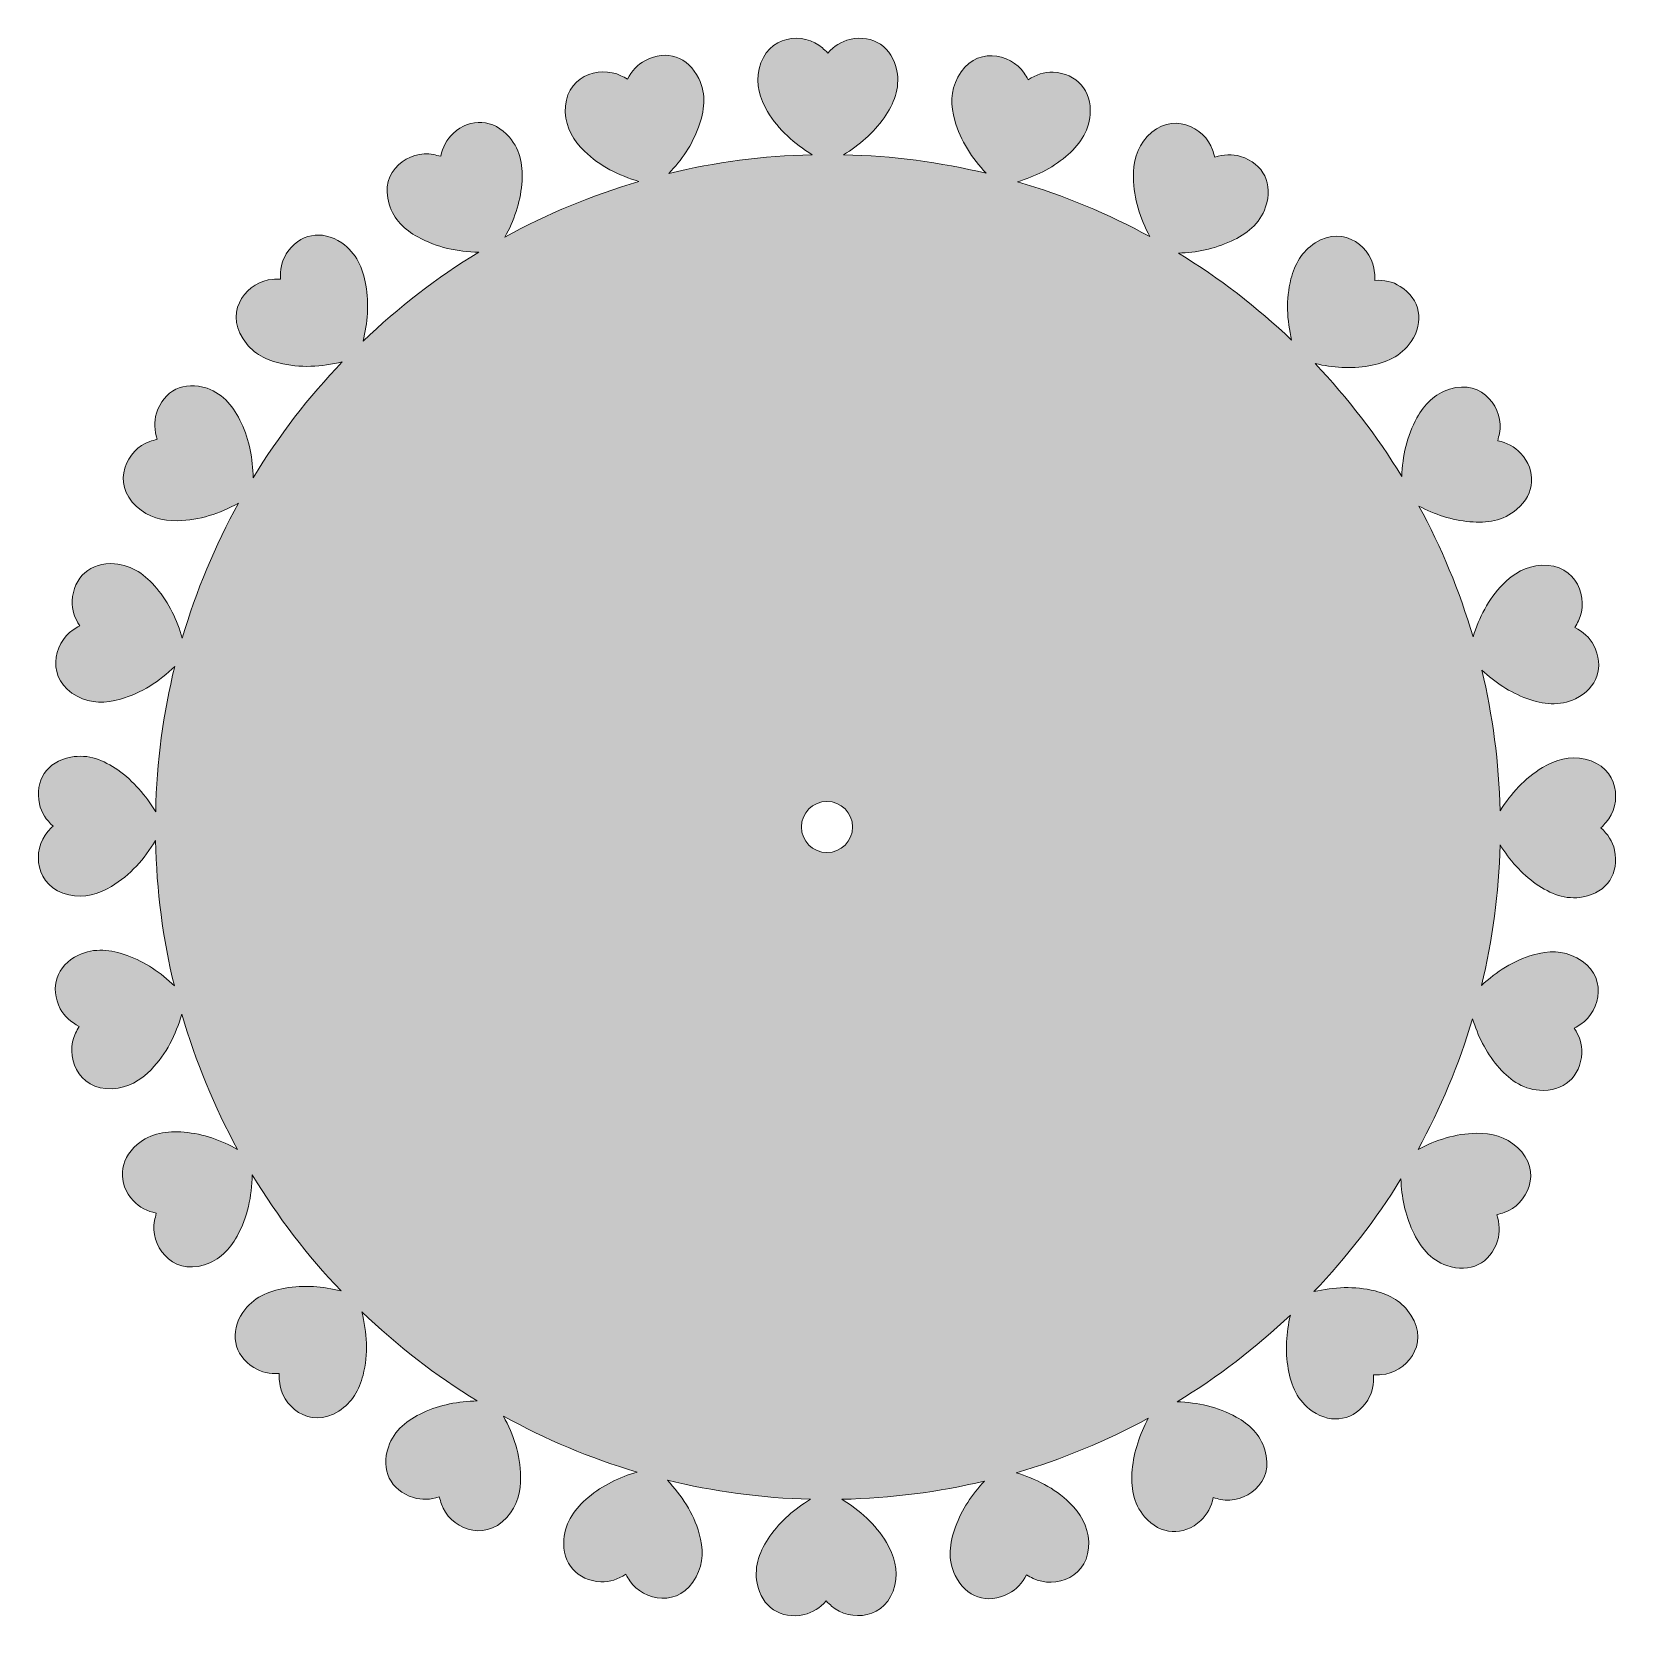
# Model space of a CAD drawing. Extents: x -499 to 2280, y -2495 to 848.
# Drawn here: x -499 to 768, y -420 to 848 of the extents above; entities that cross this region are included whole.
import ezdxf

# ---------------------------------------------------------------- set-up
doc = ezdxf.new("R2010")
doc.units = 0
doc.header["$MEASUREMENT"] = 0
doc.layers.add('Layer 1', color=7, linetype='Continuous', lineweight=0)

msp = doc.modelspace()

# ---------------------------------------------------------------- hatches: boundary and pattern name
at = {"layer": 'Layer 1', "true_color": 0xfe7f6d, "transparency": 33554687}
h = msp.add_hatch(color=11, dxfattribs=at)
h.dxf.hatch_style = 2
edge = h.paths.add_edge_path()
edge.add_spline(control_points=[(134.8, 193.7), (123.5, 193.7), (114.4, 202.8), (114.4, 214.1), (114.4, 225.3), (123.5, 234.5), (134.8, 234.5), (146.1, 234.5), (155.2, 225.3), (155.2, 214.1), (155.2, 202.8), (146.1, 193.7), (134.8, 193.7)], knot_values=[0, 0, 0, 0, 1, 1, 1, 2, 2, 2, 3, 3, 3, 4, 4, 4, 4], degree=3, periodic=0)
edge = h.paths.add_edge_path()
edge.add_spline(control_points=[(699.9, 168.6), (711.1, 160.8), (723.2, 155.7), (737.4, 158.4), (756.2, 162), (766.4, 177.1), (762.3, 195.7), (760.8, 202.7), (756.9, 208.4), (751.4, 213.3), (753.1, 215), (754.4, 216.4), (755.6, 217.8), (768.4, 232.3), (766.4, 262), (738.9, 268.1), (726.5, 270.8), (715.4, 267.7), (705, 261.4), (690.5, 252.8), (679.8, 240.7), (671.1, 226.9), (670.2, 265.4), (665.2, 302.9), (656.6, 339), (667.1, 329.3), (678.7, 321.4), (692.5, 316.4), (705.3, 311.8), (718.3, 310), (731.3, 316.3), (748.5, 324.6), (754.5, 341.9), (745.7, 358.8), (742.4, 365.1), (737.2, 369.7), (730.6, 372.9), (731.7, 375), (732.6, 376.6), (733.5, 378.3), (742.1, 395.6), (732.5, 423.9), (704.3, 422.6), (691.7, 422), (681.8, 416.1), (673.3, 407.4), (661.6, 395.3), (654.4, 381), (649.6, 365.5), (638.8, 402), (624.3, 437), (606.4, 469.8), (619, 463.2), (632.4, 458.5), (647, 457.3), (660.5, 456.1), (673.5, 457.7), (684.5, 467.2), (699, 479.6), (700.3, 497.9), (687.4, 511.9), (682.6, 517.2), (676.4, 520.3), (669.2, 521.7), (669.7, 524), (670.2, 525.8), (670.6, 527.6), (674.4, 546.6), (657.8, 571.4), (630.9, 562.9), (618.9, 559.1), (610.8, 550.8), (604.9, 540.2), (596.7, 525.4), (593.4, 509.6), (592.8, 493.3), (573, 525.7), (549.8, 555.9), (523.7, 583.3), (537.8, 580), (552, 578.9), (566.6, 581.5), (580, 583.9), (592.1, 588.9), (600.2, 600.8), (611, 616.6), (607.5, 634.6), (591.5, 644.8), (585.5, 648.7), (578.7, 650), (571.4, 649.6), (571.3, 651.9), (571.3, 653.8), (571.1, 655.6), (569.9, 675), (547.5, 694.6), (523.7, 679.4), (513.1, 672.6), (507.5, 662.5), (504.5, 650.7), (500.3, 634.2), (501.3, 618), (505, 602), (477.5, 628.2), (447.3, 651.4), (414.8, 671.3), (429.2, 671.8), (443.3, 674.5), (456.7, 680.8), (469.1, 686.5), (479.5, 694.5), (484.3, 708.1), (490.6, 726.1), (482.6, 742.6), (464.4, 748.3), (457.6, 750.5), (450.7, 750), (443.8, 747.7), (443.1, 750), (442.6, 751.8), (442, 753.5), (435.8, 771.9), (409.1, 785), (390, 764.2), (381.5, 754.9), (378.7, 743.7), (378.9, 731.5), (379.1, 714.5), (384.3, 699.1), (392, 684.5), (358.9, 702.6), (323.6, 717.3), (286.7, 728.2), (300.6, 732.4), (313.6, 738.6), (325, 748.2), (335.4, 757), (343.4, 767.3), (344.5, 781.7), (345.9, 800.8), (333.9, 814.6), (314.9, 815.4), (307.8, 815.8), (301.2, 813.5), (295.1, 809.5), (293.9, 811.5), (292.9, 813.1), (291.9, 814.6), (281.2, 830.8), (251.9, 836.6), (239, 811.5), (233.1, 800.3), (233.3, 788.8), (236.6, 777.1), (241.3, 760.6), (250.4, 747), (261.7, 734.9), (225.1, 743.7), (187.1, 748.8), (148, 749.7), (160.5, 757.4), (171.6, 766.9), (180.3, 779.2), (188.1, 790.4), (193.1, 802.5), (190.5, 816.6), (186.9, 835.4), (171.7, 845.7), (153.1, 841.6), (146.2, 840), (140.4, 836.2), (135.5, 830.7), (133.8, 832.3), (132.5, 833.6), (131.1, 834.8), (116.6, 847.7), (86.8, 845.7), (80.8, 818.1), (78.1, 805.8), (81.2, 794.7), (87.4, 784.2), (96.3, 769.4), (108.8, 758.5), (123, 749.7), (83.8, 748.8), (45.6, 743.7), (8.8, 734.8), (19, 745.5), (27.3, 757.5), (32.4, 771.7), (37.1, 784.5), (38.9, 797.5), (32.6, 810.5), (24.3, 827.7), (7, 833.7), (-9.9, 824.9), (-16.2, 821.6), (-20.8, 816.4), (-24.1, 809.9), (-26.2, 811), (-27.8, 811.9), (-29.4, 812.7), (-46.8, 821.3), (-75, 811.8), (-73.7, 783.5), (-73.2, 770.9), (-67.2, 761), (-58.5, 752.6), (-46.1, 740.5), (-31.2, 733.2), (-15.1, 728.4), (-52.5, 717.4), (-88.3, 702.5), (-121.8, 684.1), (-114.7, 697.2), (-109.7, 711.1), (-108.4, 726.2), (-107.2, 739.8), (-108.9, 752.8), (-118.3, 763.7), (-130.8, 778.2), (-149.1, 779.5), (-163.1, 766.7), (-168.3, 761.8), (-171.4, 755.6), (-172.9, 748.5), (-175.2, 749), (-177, 749.5), (-178.8, 749.8), (-197.8, 753.7), (-222.6, 737.1), (-214, 710.2), (-210.2, 698.1), (-201.9, 690.1), (-191.3, 684.2), (-176, 675.7), (-159.6, 672.5), (-142.7, 672), (-176, 651.8), (-206.9, 628), (-234.8, 601.2), (-231.3, 615.8), (-230, 630.7), (-232.7, 645.8), (-235.1, 659.3), (-240, 671.4), (-251.9, 679.5), (-267.7, 690.3), (-285.7, 686.8), (-296, 670.7), (-299.8, 664.7), (-301.1, 657.9), (-300.7, 650.6), (-303.1, 650.5), (-304.9, 650.5), (-306.8, 650.4), (-326.1, 649.2), (-345.7, 626.8), (-330.5, 603), (-323.7, 592.3), (-313.7, 586.7), (-301.9, 583.8), (-284.8, 579.5), (-268, 580.7), (-251.4, 584.7), (-278.3, 556.6), (-302.1, 525.7), (-322.4, 492.3), (-322.8, 507.4), (-325.4, 522.1), (-331.9, 536), (-337.7, 548.4), (-345.6, 558.8), (-359.2, 563.6), (-377.3, 569.9), (-393.8, 561.8), (-399.5, 543.7), (-401.6, 536.9), (-401.2, 530), (-398.8, 523), (-401.1, 522.3), (-402.9, 521.8), (-404.7, 521.3), (-423, 515.1), (-436.2, 488.3), (-415.3, 469.3), (-406, 460.8), (-394.8, 458), (-382.7, 458.1), (-365, 458.4), (-349.1, 463.9), (-334.2, 472.1), (-352.8, 438.3), (-367.8, 402.2), (-378.9, 364.5), (-383.1, 378.9), (-389.4, 392.5), (-399.3, 404.2), (-408.1, 414.7), (-418.5, 422.7), (-432.8, 423.8), (-451.9, 425.2), (-465.8, 413.2), (-466.6, 394.2), (-466.9, 387), (-464.7, 380.5), (-460.6, 374.4), (-462.6, 373.1), (-464.2, 372.2), (-465.8, 371.2), (-481.9, 360.5), (-487.7, 331.2), (-462.7, 318.2), (-451.4, 312.4), (-439.9, 312.6), (-428.2, 315.9), (-411.2, 320.7), (-397.3, 330.2), (-384.9, 342), (-394, 304.7), (-399.3, 266), (-400.1, 226.2), (-408, 239.1), (-417.6, 250.6), (-430.3, 259.5), (-441.5, 267.3), (-453.6, 272.4), (-467.8, 269.7), (-486.6, 266.2), (-496.8, 251), (-492.7, 232.4), (-491.2, 225.4), (-487.3, 219.7), (-481.8, 214.8), (-483.5, 213.1), (-484.8, 211.8), (-486, 210.4), (-498.8, 195.8), (-496.8, 166.1), (-469.3, 160), (-456.9, 157.3), (-445.8, 160.5), (-435.4, 166.7), (-420.2, 175.8), (-409.1, 188.6), (-400.2, 203.3), (-399.4, 163.5), (-394.3, 124.7), (-385.2, 87.5), (-396.1, 97.9), (-408.4, 106.5), (-422.9, 111.7), (-435.7, 116.3), (-448.7, 118.1), (-461.7, 111.9), (-478.9, 103.6), (-484.9, 86.2), (-476.1, 69.3), (-472.8, 63), (-467.6, 58.5), (-461, 55.2), (-462.1, 53.1), (-463, 51.5), (-463.9, 49.8), (-472.5, 32.5), (-462.9, 4.3), (-434.7, 5.5), (-422.1, 6.1), (-412.2, 12), (-403.7, 20.7), (-391.4, 33.4), (-384.1, 48.5), (-379.3, 64.9), (-368.3, 27.1), (-353.4, -8.9), (-334.8, -42.8), (-348, -35.5), (-362, -30.5), (-377.4, -29.1), (-390.9, -28), (-403.9, -29.6), (-414.9, -39), (-429.4, -51.5), (-430.7, -69.8), (-417.8, -83.8), (-413, -89.1), (-406.8, -92.1), (-399.6, -93.6), (-400.1, -95.9), (-400.6, -97.7), (-401, -99.5), (-404.8, -118.5), (-388.2, -143.3), (-361.3, -134.8), (-349.3, -130.9), (-341.2, -122.7), (-335.3, -112), (-326.7, -96.7), (-323.6, -80.1), (-323.1, -63.1), (-302.9, -96.5), (-279.2, -127.5), (-252.4, -155.6), (-267, -152), (-281.8, -150.7), (-297, -153.4), (-310.4, -155.8), (-322.5, -160.8), (-330.6, -172.7), (-341.4, -188.5), (-337.9, -206.5), (-321.9, -216.7), (-315.9, -220.5), (-309.1, -221.9), (-301.8, -221.4), (-301.7, -223.8), (-301.7, -225.7), (-301.5, -227.5), (-300.3, -246.8), (-277.9, -266.5), (-254.1, -251.3), (-243.5, -244.5), (-237.9, -234.4), (-234.9, -222.6), (-230.6, -205.5), (-231.8, -188.8), (-235.8, -172.2), (-207.9, -199), (-177.1, -222.9), (-143.9, -243.2), (-158.8, -243.6), (-173.3, -246.2), (-187.1, -252.6), (-199.5, -258.4), (-209.9, -266.3), (-214.7, -280), (-221, -298), (-213, -314.5), (-194.8, -320.2), (-188, -322.4), (-181.1, -321.9), (-174.2, -319.6), (-173.5, -321.9), (-173, -323.6), (-172.4, -325.4), (-166.2, -343.8), (-139.5, -356.9), (-120.4, -336.1), (-111.9, -326.7), (-109.1, -315.6), (-109.3, -303.4), (-109.5, -286), (-114.9, -270.2), (-123, -255.4), (-89.5, -273.8), (-53.8, -288.8), (-16.5, -299.9), (-30.6, -304.1), (-43.8, -310.3), (-55.4, -320.1), (-65.8, -328.8), (-73.8, -339.2), (-74.9, -353.6), (-76.3, -372.7), (-64.3, -386.5), (-45.3, -387.3), (-38.2, -387.6), (-31.6, -385.4), (-25.5, -381.4), (-24.3, -383.4), (-23.3, -385), (-22.3, -386.5), (-11.6, -402.7), (17.7, -408.5), (30.6, -383.4), (36.5, -372.2), (36.3, -360.7), (33, -349), (28.2, -332.3), (19, -318.6), (7.6, -306.4), (44.2, -315.3), (82.4, -320.6), (121.6, -321.6), (109.1, -329.3), (98, -338.7), (89.3, -351.1), (81.5, -362.3), (76.5, -374.3), (79.1, -388.5), (82.7, -407.3), (97.9, -417.6), (116.5, -413.5), (123.4, -411.9), (129.2, -408.1), (134.1, -402.6), (135.8, -404.2), (137.1, -405.5), (138.5, -406.7), (153, -419.5), (182.8, -417.6), (188.8, -390), (191.5, -377.7), (188.4, -366.6), (182.2, -356.1), (173.3, -341.3), (160.9, -330.4), (146.7, -321.6), (185.7, -320.8), (223.8, -315.8), (260.3, -307.1), (250.4, -317.7), (242.2, -329.6), (237.2, -343.6), (232.5, -356.4), (230.7, -369.4), (237, -382.4), (245.3, -399.6), (262.6, -405.6), (279.5, -396.8), (285.8, -393.5), (290.4, -388.3), (293.7, -381.8), (295.8, -382.9), (297.4, -383.8), (299, -384.6), (316.4, -393.2), (344.6, -383.6), (343.3, -355.4), (342.8, -342.8), (336.8, -332.9), (328.1, -324.4), (315.8, -312.5), (301.2, -305.3), (285.4, -300.5), (322.4, -289.7), (357.6, -275.1), (390.8, -257.1), (384, -269.8), (379.3, -283.4), (378, -298.1), (376.8, -311.7), (378.5, -324.7), (387.9, -335.6), (400.4, -350.1), (418.7, -351.4), (432.7, -338.5), (437.9, -333.7), (441, -327.5), (442.5, -320.3), (444.8, -320.9), (446.6, -321.3), (448.4, -321.7), (467.4, -325.5), (492.2, -309), (483.6, -282.1), (479.8, -270), (471.5, -262), (460.9, -256.1), (446, -247.8), (430.1, -244.5), (413.7, -243.9), (446.2, -224.1), (476.5, -200.9), (504, -174.8), (500.8, -188.9), (499.7, -203.2), (502.3, -217.7), (504.7, -231.1), (509.6, -243.3), (521.5, -251.4), (537.3, -262.2), (555.3, -258.7), (565.6, -242.6), (569.4, -236.6), (570.7, -229.8), (570.3, -222.5), (572.7, -222.4), (574.5, -222.4), (576.4, -222.3), (595.7, -221.1), (615.3, -198.7), (600.1, -174.9), (593.3, -164.2), (583.3, -158.6), (571.5, -155.6), (555, -151.5), (538.8, -152.5), (522.8, -156.1), (548.9, -128.8), (572.2, -98.7), (592.1, -66.4), (592.6, -80.7), (595.3, -94.6), (601.5, -107.9), (607.3, -120.2), (615.2, -130.7), (628.8, -135.4), (646.9, -141.7), (663.4, -133.7), (669.1, -115.6), (671.2, -108.8), (670.8, -101.9), (668.4, -94.9), (670.7, -94.2), (672.5, -93.7), (674.3, -93.1), (692.6, -87), (705.8, -60.2), (684.9, -41.2), (675.6, -32.7), (664.4, -29.8), (652.3, -30), (635.4, -30.3), (620.1, -35.3), (605.7, -42.9), (623.7, -10.1), (638.3, 24.8), (649.2, 61.3), (653.4, 47.7), (659.5, 35), (668.9, 23.9), (677.7, 13.4), (688.1, 5.4), (702.4, 4.3), (721.5, 2.9), (735.4, 14.9), (736.2, 33.9), (736.5, 41.1), (734.3, 47.6), (730.2, 53.7), (732.2, 55), (733.8, 55.9), (735.4, 57), (751.5, 67.7), (757.3, 96.9), (732.3, 109.9), (721, 115.7), (709.5, 115.6), (697.8, 112.2), (681.6, 107.6), (668.2, 98.8), (656.3, 87.8), (665, 123.9), (670.1, 161.3), (671.1, 199.8), (678.7, 187.7), (687.9, 177), (699.9, 168.6)], knot_values=[0, 0, 0, 0, 1, 1, 1, 2, 2, 2, 3, 3, 3, 4, 4, 4, 5, 5, 5, 6, 6, 6, 7, 7, 7, 8, 8, 8, 9, 9, 9, 10, 10, 10, 11, 11, 11, 12, 12, 12, 13, 13, 13, 14, 14, 14, 15, 15, 15, 16, 16, 16, 17, 17, 17, 18, 18, 18, 19, 19, 19, 20, 20, 20, 21, 21, 21, 22, 22, 22, 23, 23, 23, 24, 24, 24, 25, 25, 25, 26, 26, 26, 27, 27, 27, 28, 28, 28, 29, 29, 29, 30, 30, 30, 31, 31, 31, 32, 32, 32, 33, 33, 33, 34, 34, 34, 35, 35, 35, 36, 36, 36, 37, 37, 37, 38, 38, 38, 39, 39, 39, 40, 40, 40, 41, 41, 41, 42, 42, 42, 43, 43, 43, 44, 44, 44, 45, 45, 45, 46, 46, 46, 47, 47, 47, 48, 48, 48, 49, 49, 49, 50, 50, 50, 51, 51, 51, 52, 52, 52, 53, 53, 53, 54, 54, 54, 55, 55, 55, 56, 56, 56, 57, 57, 57, 58, 58, 58, 59, 59, 59, 60, 60, 60, 61, 61, 61, 62, 62, 62, 63, 63, 63, 64, 64, 64, 65, 65, 65, 66, 66, 66, 67, 67, 67, 68, 68, 68, 69, 69, 69, 70, 70, 70, 71, 71, 71, 72, 72, 72, 73, 73, 73, 74, 74, 74, 75, 75, 75, 76, 76, 76, 77, 77, 77, 78, 78, 78, 79, 79, 79, 80, 80, 80, 81, 81, 81, 82, 82, 82, 83, 83, 83, 84, 84, 84, 85, 85, 85, 86, 86, 86, 87, 87, 87, 88, 88, 88, 89, 89, 89, 90, 90, 90, 91, 91, 91, 92, 92, 92, 93, 93, 93, 94, 94, 94, 95, 95, 95, 96, 96, 96, 97, 97, 97, 98, 98, 98, 99, 99, 99, 100, 100, 100, 101, 101, 101, 102, 102, 102, 103, 103, 103, 104, 104, 104, 105, 105, 105, 106, 106, 106, 107, 107, 107, 108, 108, 108, 109, 109, 109, 110, 110, 110, 111, 111, 111, 112, 112, 112, 113, 113, 113, 114, 114, 114, 115, 115, 115, 116, 116, 116, 117, 117, 117, 118, 118, 118, 119, 119, 119, 120, 120, 120, 121, 121, 121, 122, 122, 122, 123, 123, 123, 124, 124, 124, 125, 125, 125, 126, 126, 126, 127, 127, 127, 128, 128, 128, 129, 129, 129, 130, 130, 130, 131, 131, 131, 132, 132, 132, 133, 133, 133, 134, 134, 134, 135, 135, 135, 136, 136, 136, 137, 137, 137, 138, 138, 138, 139, 139, 139, 140, 140, 140, 141, 141, 141, 142, 142, 142, 143, 143, 143, 144, 144, 144, 145, 145, 145, 146, 146, 146, 147, 147, 147, 148, 148, 148, 149, 149, 149, 150, 150, 150, 151, 151, 151, 152, 152, 152, 153, 153, 153, 154, 154, 154, 155, 155, 155, 156, 156, 156, 157, 157, 157, 158, 158, 158, 159, 159, 159, 160, 160, 160, 161, 161, 161, 162, 162, 162, 163, 163, 163, 164, 164, 164, 165, 165, 165, 166, 166, 166, 167, 167, 167, 168, 168, 168, 169, 169, 169, 170, 170, 170, 171, 171, 171, 172, 172, 172, 173, 173, 173, 174, 174, 174, 175, 175, 175, 176, 176, 176, 177, 177, 177, 178, 178, 178, 179, 179, 179, 180, 180, 180, 181, 181, 181, 182, 182, 182, 183, 183, 183, 184, 184, 184, 185, 185, 185, 186, 186, 186, 187, 187, 187, 188, 188, 188, 189, 189, 189, 190, 190, 190, 191, 191, 191, 192, 192, 192, 193, 193, 193, 194, 194, 194, 195, 195, 195, 196, 196, 196, 197, 197, 197, 198, 198, 198, 199, 199, 199, 200, 200, 200, 201, 201, 201, 202, 202, 202, 203, 203, 203, 204, 204, 204, 205, 205, 205, 206, 206, 206, 207, 207, 207, 208, 208, 208, 209, 209, 209, 210, 210, 210, 211, 211, 211, 212, 212, 212, 213, 213, 213, 214, 214, 214, 215, 215, 215, 216, 216, 216, 216], degree=3, periodic=0)

# ---------------------------------------------------------------- linework, layer by layer
at = {"layer": 'Layer 1'}
for points, knots in [([(699.9, 168.6), (711.1, 160.8), (723.2, 155.7), (737.4, 158.4), (756.2, 162), (766.4, 177.1), (762.3, 195.7), (760.8, 202.7), (756.9, 208.4), (751.4, 213.3), (753.1, 215), (754.4, 216.4), (755.6, 217.8), (768.4, 232.3), (766.4, 262), (738.9, 268.1), (726.5, 270.8), (715.4, 267.7), (705, 261.4), (690.5, 252.8), (679.8, 240.7), (671.1, 226.9), (670.2, 265.4), (665.2, 302.9), (656.6, 339), (667.1, 329.3), (678.7, 321.4), (692.5, 316.4), (705.3, 311.8), (718.3, 310), (731.3, 316.3), (748.5, 324.6), (754.5, 341.9), (745.7, 358.8), (742.4, 365.1), (737.2, 369.7), (730.6, 372.9), (731.7, 375), (732.6, 376.6), (733.5, 378.3), (742.1, 395.6), (732.5, 423.9), (704.3, 422.6), (691.7, 422), (681.8, 416.1), (673.3, 407.4), (661.6, 395.3), (654.4, 381), (649.6, 365.5), (638.8, 402), (624.3, 437), (606.4, 469.8), (619, 463.2), (632.4, 458.5), (647, 457.3), (660.5, 456.1), (673.5, 457.7), (684.5, 467.2), (699, 479.6), (700.3, 497.9), (687.4, 511.9), (682.6, 517.2), (676.4, 520.3), (669.2, 521.7), (669.7, 524), (670.2, 525.8), (670.6, 527.6), (674.4, 546.6), (657.8, 571.4), (630.9, 562.9), (618.9, 559.1), (610.8, 550.8), (604.9, 540.2), (596.7, 525.4), (593.4, 509.6), (592.8, 493.3), (573, 525.7), (549.8, 555.9), (523.7, 583.3), (537.8, 580), (552, 578.9), (566.6, 581.5), (580, 583.9), (592.1, 588.9), (600.2, 600.8), (611, 616.6), (607.5, 634.6), (591.5, 644.8), (585.5, 648.7), (578.7, 650), (571.4, 649.6), (571.3, 651.9), (571.3, 653.8), (571.1, 655.6), (569.9, 675), (547.5, 694.6), (523.7, 679.4), (513.1, 672.6), (507.5, 662.5), (504.5, 650.7), (500.3, 634.2), (501.3, 618), (505, 602), (477.5, 628.2), (447.3, 651.4), (414.8, 671.3), (429.2, 671.8), (443.3, 674.5), (456.7, 680.8), (469.1, 686.5), (479.5, 694.5), (484.3, 708.1), (490.6, 726.1), (482.6, 742.6), (464.4, 748.3), (457.6, 750.5), (450.7, 750), (443.8, 747.7), (443.1, 750), (442.6, 751.8), (442, 753.5), (435.8, 771.9), (409.1, 785), (390, 764.2), (381.5, 754.9), (378.7, 743.7), (378.9, 731.5), (379.1, 714.5), (384.3, 699.1), (392, 684.5), (358.9, 702.6), (323.6, 717.3), (286.7, 728.2), (300.6, 732.4), (313.6, 738.6), (325, 748.2), (335.4, 757), (343.4, 767.3), (344.5, 781.7), (345.9, 800.8), (333.9, 814.6), (314.9, 815.4), (307.8, 815.8), (301.2, 813.5), (295.1, 809.5), (293.9, 811.5), (292.9, 813.1), (291.9, 814.6), (281.2, 830.8), (251.9, 836.6), (239, 811.5), (233.1, 800.3), (233.3, 788.8), (236.6, 777.1), (241.3, 760.6), (250.4, 747), (261.7, 734.9), (225.1, 743.7), (187.1, 748.8), (148, 749.7), (160.5, 757.4), (171.6, 766.9), (180.3, 779.2), (188.1, 790.4), (193.1, 802.5), (190.5, 816.6), (186.9, 835.4), (171.7, 845.7), (153.1, 841.6), (146.2, 840), (140.4, 836.2), (135.5, 830.7), (133.8, 832.3), (132.5, 833.6), (131.1, 834.8), (116.6, 847.7), (86.8, 845.7), (80.8, 818.1), (78.1, 805.8), (81.2, 794.7), (87.4, 784.2), (96.3, 769.4), (108.8, 758.5), (123, 749.7), (83.8, 748.8), (45.6, 743.7), (8.8, 734.8), (19, 745.5), (27.3, 757.5), (32.4, 771.7), (37.1, 784.5), (38.9, 797.5), (32.6, 810.5), (24.3, 827.7), (7, 833.7), (-9.9, 824.9), (-16.2, 821.6), (-20.8, 816.4), (-24.1, 809.9), (-26.2, 811), (-27.8, 811.9), (-29.4, 812.7), (-46.8, 821.3), (-75, 811.8), (-73.7, 783.5), (-73.2, 770.9), (-67.2, 761), (-58.5, 752.6), (-46.1, 740.5), (-31.2, 733.2), (-15.1, 728.4), (-52.5, 717.4), (-88.3, 702.5), (-121.8, 684.1), (-114.7, 697.2), (-109.7, 711.1), (-108.4, 726.2), (-107.2, 739.8), (-108.9, 752.8), (-118.3, 763.7), (-130.8, 778.2), (-149.1, 779.5), (-163.1, 766.7), (-168.3, 761.8), (-171.4, 755.6), (-172.9, 748.5), (-175.2, 749), (-177, 749.5), (-178.8, 749.8), (-197.8, 753.7), (-222.6, 737.1), (-214, 710.2), (-210.2, 698.1), (-201.9, 690.1), (-191.3, 684.2), (-176, 675.7), (-159.6, 672.5), (-142.7, 672), (-176, 651.8), (-206.9, 628), (-234.8, 601.2), (-231.3, 615.8), (-230, 630.7), (-232.7, 645.8), (-235.1, 659.3), (-240, 671.4), (-251.9, 679.5), (-267.7, 690.3), (-285.7, 686.8), (-296, 670.7), (-299.8, 664.7), (-301.1, 657.9), (-300.7, 650.6), (-303.1, 650.5), (-304.9, 650.5), (-306.8, 650.4), (-326.1, 649.2), (-345.7, 626.8), (-330.5, 603), (-323.7, 592.3), (-313.7, 586.7), (-301.9, 583.8), (-284.8, 579.5), (-268, 580.7), (-251.4, 584.7), (-278.3, 556.6), (-302.1, 525.7), (-322.4, 492.3), (-322.8, 507.4), (-325.4, 522.1), (-331.9, 536), (-337.7, 548.4), (-345.6, 558.8), (-359.2, 563.6), (-377.3, 569.9), (-393.8, 561.8), (-399.5, 543.7), (-401.6, 536.9), (-401.2, 530), (-398.8, 523), (-401.1, 522.3), (-402.9, 521.8), (-404.7, 521.3), (-423, 515.1), (-436.2, 488.3), (-415.3, 469.3), (-406, 460.8), (-394.8, 458), (-382.7, 458.1), (-365, 458.4), (-349.1, 463.9), (-334.2, 472.1), (-352.8, 438.3), (-367.8, 402.2), (-378.9, 364.5), (-383.1, 378.9), (-389.4, 392.5), (-399.3, 404.2), (-408.1, 414.7), (-418.5, 422.7), (-432.8, 423.8), (-451.9, 425.2), (-465.8, 413.2), (-466.6, 394.2), (-466.9, 387), (-464.7, 380.5), (-460.6, 374.4), (-462.6, 373.1), (-464.2, 372.2), (-465.8, 371.2), (-481.9, 360.5), (-487.7, 331.2), (-462.7, 318.2), (-451.4, 312.4), (-439.9, 312.6), (-428.2, 315.9), (-411.2, 320.7), (-397.3, 330.2), (-384.9, 342), (-394, 304.7), (-399.3, 266), (-400.1, 226.2), (-408, 239.1), (-417.6, 250.6), (-430.3, 259.5), (-441.5, 267.3), (-453.6, 272.4), (-467.8, 269.7), (-486.6, 266.2), (-496.8, 251), (-492.7, 232.4), (-491.2, 225.4), (-487.3, 219.7), (-481.8, 214.8), (-483.5, 213.1), (-484.8, 211.8), (-486, 210.4), (-498.8, 195.8), (-496.8, 166.1), (-469.3, 160), (-456.9, 157.3), (-445.8, 160.5), (-435.4, 166.7), (-420.2, 175.8), (-409.1, 188.6), (-400.2, 203.3), (-399.4, 163.5), (-394.3, 124.7), (-385.2, 87.5), (-396.1, 97.9), (-408.4, 106.5), (-422.9, 111.7), (-435.7, 116.3), (-448.7, 118.1), (-461.7, 111.9), (-478.9, 103.6), (-484.9, 86.2), (-476.1, 69.3), (-472.8, 63), (-467.6, 58.5), (-461, 55.2), (-462.1, 53.1), (-463, 51.5), (-463.9, 49.8), (-472.5, 32.5), (-462.9, 4.3), (-434.7, 5.5), (-422.1, 6.1), (-412.2, 12), (-403.7, 20.7), (-391.4, 33.4), (-384.1, 48.5), (-379.3, 64.9), (-368.3, 27.1), (-353.4, -8.9), (-334.8, -42.8), (-348, -35.5), (-362, -30.5), (-377.4, -29.1), (-390.9, -28), (-403.9, -29.6), (-414.9, -39), (-429.4, -51.5), (-430.7, -69.8), (-417.8, -83.8), (-413, -89.1), (-406.8, -92.1), (-399.6, -93.6), (-400.1, -95.9), (-400.6, -97.7), (-401, -99.5), (-404.8, -118.5), (-388.2, -143.3), (-361.3, -134.8), (-349.3, -130.9), (-341.2, -122.7), (-335.3, -112), (-326.7, -96.7), (-323.6, -80.1), (-323.1, -63.1), (-302.9, -96.5), (-279.2, -127.5), (-252.4, -155.6), (-267, -152), (-281.8, -150.7), (-297, -153.4), (-310.4, -155.8), (-322.5, -160.8), (-330.6, -172.7), (-341.4, -188.5), (-337.9, -206.5), (-321.9, -216.7), (-315.9, -220.5), (-309.1, -221.9), (-301.8, -221.4), (-301.7, -223.8), (-301.7, -225.7), (-301.5, -227.5), (-300.3, -246.8), (-277.9, -266.5), (-254.1, -251.3), (-243.5, -244.5), (-237.9, -234.4), (-234.9, -222.6), (-230.6, -205.5), (-231.8, -188.8), (-235.8, -172.2), (-207.9, -199), (-177.1, -222.9), (-143.9, -243.2), (-158.8, -243.6), (-173.3, -246.2), (-187.1, -252.6), (-199.5, -258.4), (-209.9, -266.3), (-214.7, -280), (-221, -298), (-213, -314.5), (-194.8, -320.2), (-188, -322.4), (-181.1, -321.9), (-174.2, -319.6), (-173.5, -321.9), (-173, -323.6), (-172.4, -325.4), (-166.2, -343.8), (-139.5, -356.9), (-120.4, -336.1), (-111.9, -326.7), (-109.1, -315.6), (-109.3, -303.4), (-109.5, -286), (-114.9, -270.2), (-123, -255.4), (-89.5, -273.8), (-53.8, -288.8), (-16.5, -299.9), (-30.6, -304.1), (-43.8, -310.3), (-55.4, -320.1), (-65.8, -328.8), (-73.8, -339.2), (-74.9, -353.6), (-76.3, -372.7), (-64.3, -386.5), (-45.3, -387.3), (-38.2, -387.6), (-31.6, -385.4), (-25.5, -381.4), (-24.3, -383.4), (-23.3, -385), (-22.3, -386.5), (-11.6, -402.7), (17.7, -408.5), (30.6, -383.4), (36.5, -372.2), (36.3, -360.7), (33, -349), (28.2, -332.3), (19, -318.6), (7.6, -306.4), (44.2, -315.3), (82.4, -320.6), (121.6, -321.6), (109.1, -329.3), (98, -338.7), (89.3, -351.1), (81.5, -362.3), (76.5, -374.3), (79.1, -388.5), (82.7, -407.3), (97.9, -417.6), (116.5, -413.5), (123.4, -411.9), (129.2, -408.1), (134.1, -402.6), (135.8, -404.2), (137.1, -405.5), (138.5, -406.7), (153, -419.5), (182.8, -417.6), (188.8, -390), (191.5, -377.7), (188.4, -366.6), (182.2, -356.1), (173.3, -341.3), (160.9, -330.4), (146.7, -321.6), (185.7, -320.8), (223.8, -315.8), (260.3, -307.1), (250.4, -317.7), (242.2, -329.6), (237.2, -343.6), (232.5, -356.4), (230.7, -369.4), (237, -382.4), (245.3, -399.6), (262.6, -405.6), (279.5, -396.8), (285.8, -393.5), (290.4, -388.3), (293.7, -381.8), (295.8, -382.9), (297.4, -383.8), (299, -384.6), (316.4, -393.2), (344.6, -383.6), (343.3, -355.4), (342.8, -342.8), (336.8, -332.9), (328.1, -324.4), (315.8, -312.5), (301.2, -305.3), (285.4, -300.5), (322.4, -289.7), (357.6, -275.1), (390.8, -257.1), (384, -269.8), (379.3, -283.4), (378, -298.1), (376.8, -311.7), (378.5, -324.7), (387.9, -335.6), (400.4, -350.1), (418.7, -351.4), (432.7, -338.5), (437.9, -333.7), (441, -327.5), (442.5, -320.3), (444.8, -320.9), (446.6, -321.3), (448.4, -321.7), (467.4, -325.5), (492.2, -309), (483.6, -282.1), (479.8, -270), (471.5, -262), (460.9, -256.1), (446, -247.8), (430.1, -244.5), (413.7, -243.9), (446.2, -224.1), (476.5, -200.9), (504, -174.8), (500.8, -188.9), (499.7, -203.2), (502.3, -217.7), (504.7, -231.1), (509.6, -243.3), (521.5, -251.4), (537.3, -262.2), (555.3, -258.7), (565.6, -242.6), (569.4, -236.6), (570.7, -229.8), (570.3, -222.5), (572.7, -222.4), (574.5, -222.4), (576.4, -222.3), (595.7, -221.1), (615.3, -198.7), (600.1, -174.9), (593.3, -164.2), (583.3, -158.6), (571.5, -155.6), (555, -151.5), (538.8, -152.5), (522.8, -156.1), (548.9, -128.8), (572.2, -98.7), (592.1, -66.4), (592.6, -80.7), (595.3, -94.6), (601.5, -107.9), (607.3, -120.2), (615.2, -130.7), (628.8, -135.4), (646.9, -141.7), (663.4, -133.7), (669.1, -115.6), (671.2, -108.8), (670.8, -101.9), (668.4, -94.9), (670.7, -94.2), (672.5, -93.7), (674.3, -93.1), (692.6, -87), (705.8, -60.2), (684.9, -41.2), (675.6, -32.7), (664.4, -29.8), (652.3, -30), (635.4, -30.3), (620.1, -35.3), (605.7, -42.9), (623.7, -10.1), (638.3, 24.8), (649.2, 61.3), (653.4, 47.7), (659.5, 35), (668.9, 23.9), (677.7, 13.4), (688.1, 5.4), (702.4, 4.3), (721.5, 2.9), (735.4, 14.9), (736.2, 33.9), (736.5, 41.1), (734.3, 47.6), (730.2, 53.7), (732.2, 55), (733.8, 55.9), (735.4, 57), (751.5, 67.7), (757.3, 96.9), (732.3, 109.9), (721, 115.7), (709.5, 115.6), (697.8, 112.2), (681.6, 107.6), (668.2, 98.8), (656.3, 87.8), (665, 123.9), (670.1, 161.3), (671.1, 199.8), (678.7, 187.7), (687.9, 177), (699.9, 168.6)], [0, 0, 0, 0, 1, 1, 1, 2, 2, 2, 3, 3, 3, 4, 4, 4, 5, 5, 5, 6, 6, 6, 7, 7, 7, 8, 8, 8, 9, 9, 9, 10, 10, 10, 11, 11, 11, 12, 12, 12, 13, 13, 13, 14, 14, 14, 15, 15, 15, 16, 16, 16, 17, 17, 17, 18, 18, 18, 19, 19, 19, 20, 20, 20, 21, 21, 21, 22, 22, 22, 23, 23, 23, 24, 24, 24, 25, 25, 25, 26, 26, 26, 27, 27, 27, 28, 28, 28, 29, 29, 29, 30, 30, 30, 31, 31, 31, 32, 32, 32, 33, 33, 33, 34, 34, 34, 35, 35, 35, 36, 36, 36, 37, 37, 37, 38, 38, 38, 39, 39, 39, 40, 40, 40, 41, 41, 41, 42, 42, 42, 43, 43, 43, 44, 44, 44, 45, 45, 45, 46, 46, 46, 47, 47, 47, 48, 48, 48, 49, 49, 49, 50, 50, 50, 51, 51, 51, 52, 52, 52, 53, 53, 53, 54, 54, 54, 55, 55, 55, 56, 56, 56, 57, 57, 57, 58, 58, 58, 59, 59, 59, 60, 60, 60, 61, 61, 61, 62, 62, 62, 63, 63, 63, 64, 64, 64, 65, 65, 65, 66, 66, 66, 67, 67, 67, 68, 68, 68, 69, 69, 69, 70, 70, 70, 71, 71, 71, 72, 72, 72, 73, 73, 73, 74, 74, 74, 75, 75, 75, 76, 76, 76, 77, 77, 77, 78, 78, 78, 79, 79, 79, 80, 80, 80, 81, 81, 81, 82, 82, 82, 83, 83, 83, 84, 84, 84, 85, 85, 85, 86, 86, 86, 87, 87, 87, 88, 88, 88, 89, 89, 89, 90, 90, 90, 91, 91, 91, 92, 92, 92, 93, 93, 93, 94, 94, 94, 95, 95, 95, 96, 96, 96, 97, 97, 97, 98, 98, 98, 99, 99, 99, 100, 100, 100, 101, 101, 101, 102, 102, 102, 103, 103, 103, 104, 104, 104, 105, 105, 105, 106, 106, 106, 107, 107, 107, 108, 108, 108, 109, 109, 109, 110, 110, 110, 111, 111, 111, 112, 112, 112, 113, 113, 113, 114, 114, 114, 115, 115, 115, 116, 116, 116, 117, 117, 117, 118, 118, 118, 119, 119, 119, 120, 120, 120, 121, 121, 121, 122, 122, 122, 123, 123, 123, 124, 124, 124, 125, 125, 125, 126, 126, 126, 127, 127, 127, 128, 128, 128, 129, 129, 129, 130, 130, 130, 131, 131, 131, 132, 132, 132, 133, 133, 133, 134, 134, 134, 135, 135, 135, 136, 136, 136, 137, 137, 137, 138, 138, 138, 139, 139, 139, 140, 140, 140, 141, 141, 141, 142, 142, 142, 143, 143, 143, 144, 144, 144, 145, 145, 145, 146, 146, 146, 147, 147, 147, 148, 148, 148, 149, 149, 149, 150, 150, 150, 151, 151, 151, 152, 152, 152, 153, 153, 153, 154, 154, 154, 155, 155, 155, 156, 156, 156, 157, 157, 157, 158, 158, 158, 159, 159, 159, 160, 160, 160, 161, 161, 161, 162, 162, 162, 163, 163, 163, 164, 164, 164, 165, 165, 165, 166, 166, 166, 167, 167, 167, 168, 168, 168, 169, 169, 169, 170, 170, 170, 171, 171, 171, 172, 172, 172, 173, 173, 173, 174, 174, 174, 175, 175, 175, 176, 176, 176, 177, 177, 177, 178, 178, 178, 179, 179, 179, 180, 180, 180, 181, 181, 181, 182, 182, 182, 183, 183, 183, 184, 184, 184, 185, 185, 185, 186, 186, 186, 187, 187, 187, 188, 188, 188, 189, 189, 189, 190, 190, 190, 191, 191, 191, 192, 192, 192, 193, 193, 193, 194, 194, 194, 195, 195, 195, 196, 196, 196, 197, 197, 197, 198, 198, 198, 199, 199, 199, 200, 200, 200, 201, 201, 201, 202, 202, 202, 203, 203, 203, 204, 204, 204, 205, 205, 205, 206, 206, 206, 207, 207, 207, 208, 208, 208, 209, 209, 209, 210, 210, 210, 211, 211, 211, 212, 212, 212, 213, 213, 213, 214, 214, 214, 215, 215, 215, 216, 216, 216, 216]), ([(134.8, 193.7), (123.5, 193.7), (114.4, 202.8), (114.4, 214.1), (114.4, 225.3), (123.5, 234.5), (134.8, 234.5), (146.1, 234.5), (155.2, 225.3), (155.2, 214.1), (155.2, 202.8), (146.1, 193.7), (134.8, 193.7)], [0, 0, 0, 0, 1, 1, 1, 2, 2, 2, 3, 3, 3, 4, 4, 4, 4])]:
    msp.add_open_spline(points, degree=3, knots=knots, dxfattribs=at)

doc.saveas('drawing.dxf')
